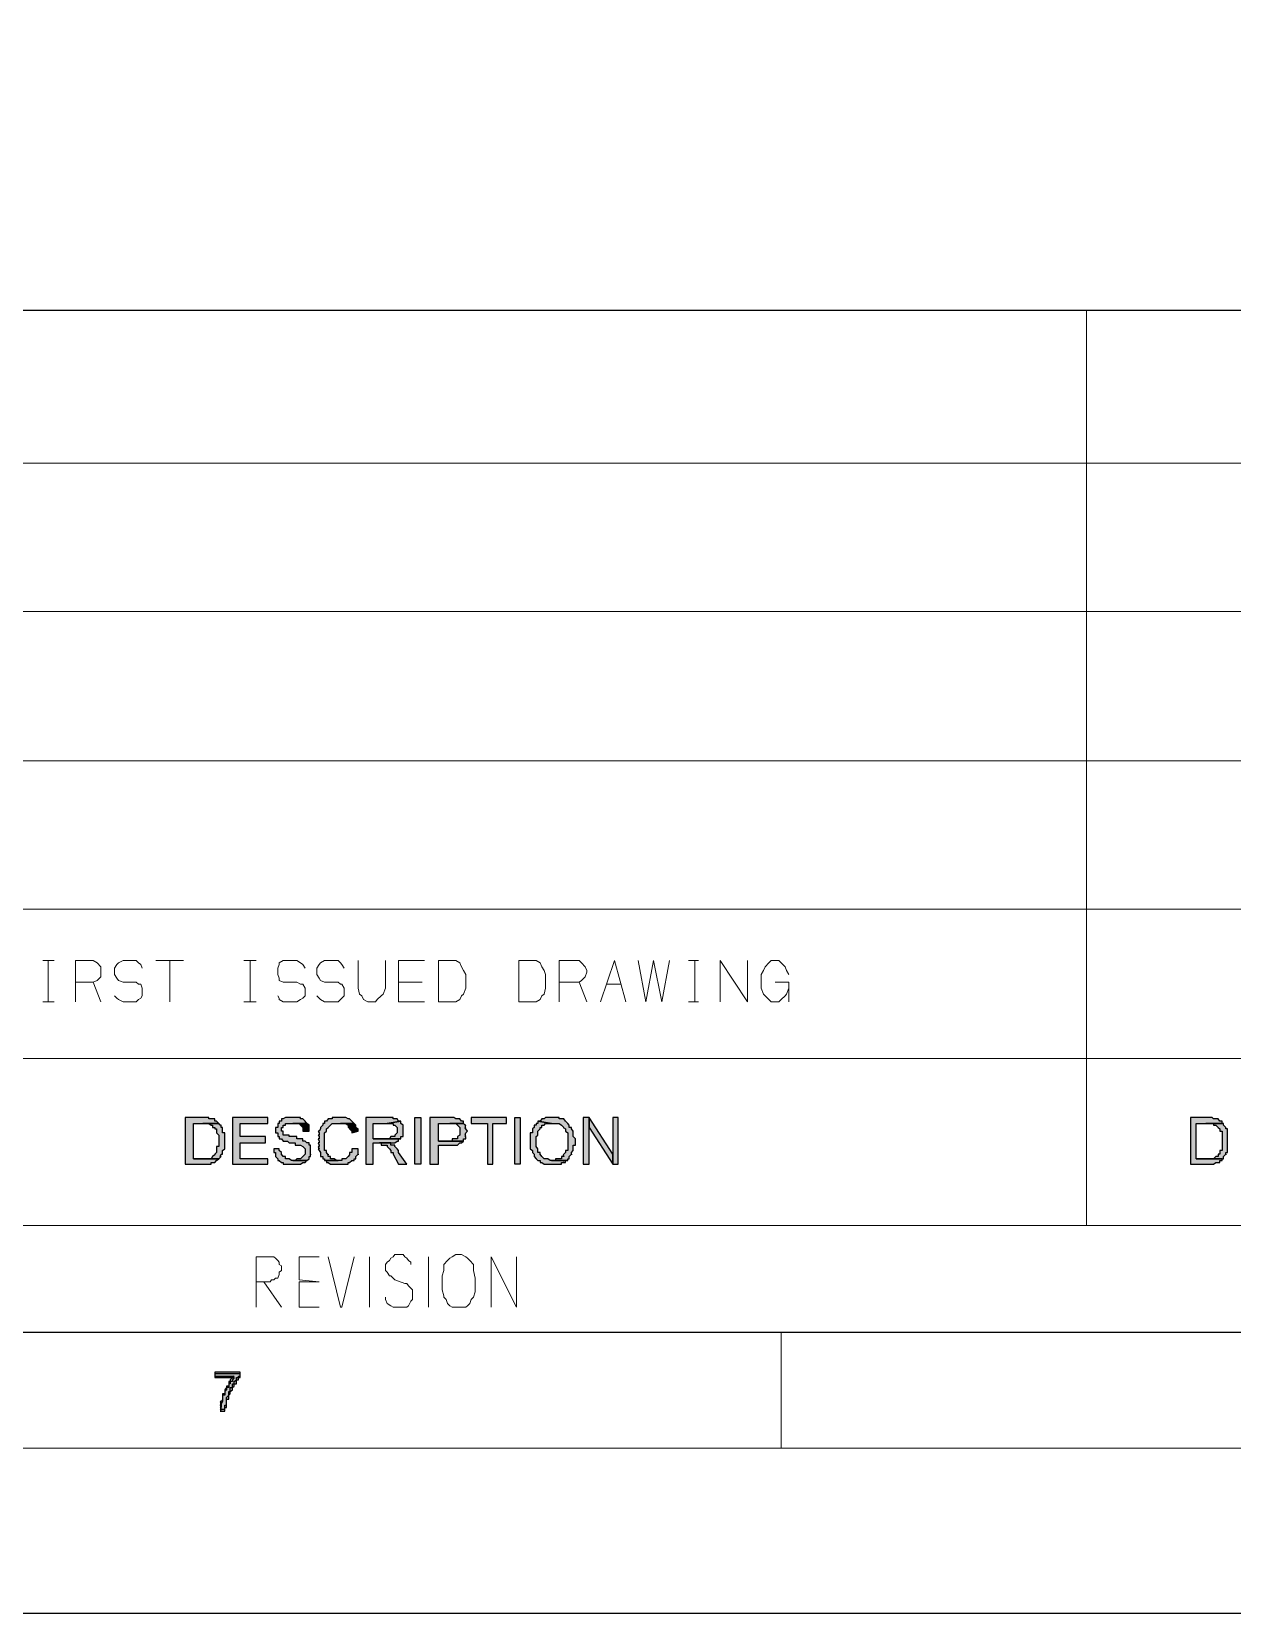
# Model space of a CAD drawing. Header units: millimetres. Extents: x 3 to 291, y 6 to 496.
# Drawn here: x 154.52 to 180.48, y 292.69 to 326.89 of the extents above; entities that cross this region are included whole.
import ezdxf

# ---------------------------------------------------------------- set-up
doc = ezdxf.new("R2010")
doc.units = ezdxf.units.MM
doc.layers.get('0').update_dxf_attribs({"linetype": 'CONTINUOUS'})

msp = doc.modelspace()

# ---------------------------------------------------------------- hatches: boundary and pattern name
for points in [[(158.217, 303.413), (157.836, 303.413), (157.836, 302.404), (158.217, 302.404), (158.266, 302.404), (158.316, 302.404), (158.349, 302.404), (158.399, 302.404), (158.399, 302.437), (158.432, 302.437), (158.481, 302.437), (158.515, 302.486), (158.564, 302.519), (158.018, 302.519), (158.018, 303.28), (158.217, 303.28), (158.564, 303.28), (158.515, 303.33), (158.481, 303.33), (158.481, 303.38), (158.432, 303.38), (158.399, 303.38), (158.349, 303.38), (158.349, 303.413), (158.316, 303.413), (158.266, 303.413)], [(159.623, 303.413), (158.862, 303.413), (158.862, 302.404), (159.623, 302.404), (159.623, 302.519), (159.027, 302.519), (159.027, 302.867), (159.573, 302.867), (159.573, 302.999), (159.027, 302.999), (159.027, 303.28), (159.623, 303.28)], [(160.169, 303.413), (160.136, 303.413), (160.086, 303.413), (160.053, 303.413), (160.004, 303.413), (159.954, 303.38), (159.921, 303.38), (159.921, 303.33), (159.871, 303.33), (159.871, 303.28), (159.838, 303.28), (159.838, 303.247), (159.838, 303.198), (159.788, 303.198), (159.788, 303.165), (159.788, 303.115), (159.788, 303.082), (159.838, 303.082), (159.838, 303.032), (159.838, 302.999), (159.871, 302.999), (159.871, 302.95), (159.921, 302.95), (159.954, 302.9), (160.004, 302.9), (160.053, 302.9), (160.086, 302.867), (160.136, 302.867), (160.169, 302.867), (160.219, 302.867), (160.219, 302.817), (160.252, 302.817), (160.301, 302.817), (160.334, 302.817), (160.384, 302.784), (160.434, 302.734), (160.434, 302.701), (160.434, 302.652), (160.434, 302.619), (160.384, 302.569), (160.334, 302.519), (160.301, 302.519), (160.252, 302.519), (160.219, 302.486), (160.169, 302.486), (160.467, 302.486), (160.516, 302.519), (160.516, 302.569), (160.55, 302.569), (160.55, 302.619), (160.55, 302.602), (160.55, 302.652), (160.55, 302.701), (160.55, 302.734), (160.55, 302.784), (160.55, 302.817), (160.516, 302.817), (160.516, 302.867), (160.467, 302.867), (160.434, 302.9), (160.384, 302.9), (160.384, 302.95), (160.334, 302.95), (160.301, 302.95), (160.252, 302.95), (160.252, 302.999), (160.219, 302.999), (160.169, 302.999), (160.136, 302.999), (160.086, 302.999), (160.086, 303.032), (160.053, 303.032), (160.004, 303.032), (159.954, 303.032), (159.954, 303.082), (159.954, 303.115), (159.921, 303.115), (159.921, 303.165), (159.921, 303.198), (159.954, 303.198), (159.954, 303.247), (160.004, 303.247), (160.004, 303.28), (160.053, 303.28), (160.086, 303.28), (160.136, 303.28), (160.169, 303.28), (160.467, 303.28), (160.434, 303.33), (160.384, 303.38), (160.334, 303.38), (160.334, 303.413), (160.301, 303.413), (160.252, 303.413), (160.219, 303.413)], [(161.195, 303.413), (161.145, 303.413), (161.112, 303.413), (161.062, 303.413), (161.013, 303.413), (161.013, 303.38), (160.98, 303.38), (160.93, 303.38), (160.897, 303.33), (160.847, 303.33), (160.847, 303.28), (160.814, 303.28), (160.814, 303.247), (160.765, 303.198), (160.765, 303.165), (160.732, 303.115), (160.715, 303.115), (160.732, 303.082), (160.732, 303.032), (160.715, 303.032), (160.732, 302.999), (160.732, 302.95), (160.715, 302.95), (160.732, 302.9), (160.732, 302.867), (160.715, 302.867), (160.732, 302.817), (160.732, 302.784), (160.715, 302.784), (160.732, 302.734), (160.715, 302.734), (160.732, 302.701), (160.765, 302.652), (160.765, 302.619), (160.765, 302.569), (160.814, 302.569), (160.814, 302.519), (160.847, 302.519), (160.847, 302.486), (161.145, 302.486), (161.112, 302.486), (161.062, 302.519), (161.013, 302.519), (160.98, 302.519), (160.98, 302.569), (160.93, 302.569), (160.93, 302.619), (160.93, 302.602), (160.897, 302.652), (160.897, 302.701), (160.847, 302.701), (160.847, 302.734), (160.847, 302.784), (160.847, 302.817), (160.847, 302.867), (160.847, 302.9), (160.847, 302.95), (160.847, 302.999), (160.847, 303.032), (160.847, 303.082), (160.897, 303.115), (160.897, 303.165), (160.93, 303.198), (160.98, 303.247), (161.013, 303.28), (161.062, 303.28), (161.112, 303.28), (161.145, 303.28), (161.195, 303.28), (161.493, 303.28), (161.443, 303.33), (161.393, 303.38), (161.36, 303.38), (161.311, 303.413), (161.277, 303.413), (161.228, 303.413)], [(162.204, 303.413), (161.741, 303.413), (161.741, 302.404), (161.906, 302.404), (161.906, 302.867), (162.039, 302.867), (162.287, 302.867), (162.336, 302.867), (162.369, 302.867), (162.419, 302.9), (162.452, 302.9), (162.452, 302.95), (162.502, 302.95), (161.906, 302.95), (161.906, 303.28), (162.204, 303.28), (162.502, 303.33), (162.452, 303.33), (162.419, 303.38), (162.369, 303.38), (162.336, 303.38), (162.336, 303.413), (162.287, 303.413), (162.254, 303.413)], [(162.502, 303.33), (162.204, 303.28), (162.254, 303.28), (162.287, 303.28), (162.336, 303.28), (162.336, 303.247), (162.369, 303.247), (162.419, 303.198), (162.419, 303.165), (162.419, 303.115), (162.419, 303.082), (162.369, 303.032), (162.369, 302.999), (162.336, 302.999), (162.287, 302.999), (162.254, 302.95), (162.204, 302.95), (162.171, 302.95), (161.906, 302.95), (162.502, 302.95), (162.502, 302.999), (162.551, 302.999), (162.551, 303.032), (162.551, 303.082), (162.551, 303.115), (162.551, 303.165), (162.551, 303.198), (162.551, 303.247), (162.502, 303.28)], [(162.8, 302.404), (162.932, 302.404), (162.932, 303.413), (162.8, 303.413)], [(163.511, 303.413), (163.13, 303.413), (163.13, 302.404), (163.312, 302.404), (163.312, 302.817), (163.561, 302.817), (163.61, 302.817), (163.643, 302.817), (163.693, 302.817), (163.726, 302.817), (163.776, 302.867), (163.809, 302.867), (163.858, 302.9), (163.312, 302.9), (163.312, 303.28), (163.561, 303.28), (163.858, 303.28), (163.858, 303.33), (163.809, 303.33), (163.776, 303.38), (163.726, 303.38), (163.693, 303.38), (163.643, 303.413), (163.61, 303.413), (163.561, 303.413)], [(164.785, 303.413), (164.024, 303.413), (164.024, 303.28), (164.371, 303.28), (164.371, 302.404), (164.487, 302.404), (164.487, 303.28), (164.785, 303.28)], [(164.967, 302.404), (165.083, 302.404), (165.083, 303.413), (164.967, 303.413)], [(165.463, 303.33), (165.463, 303.28), (165.43, 303.28), (165.43, 303.247), (165.381, 303.247), (165.381, 303.198), (165.347, 303.165), (165.347, 303.115), (165.347, 303.082), (165.298, 303.082), (165.298, 303.032), (165.298, 302.999), (165.298, 302.95), (165.298, 302.9), (165.298, 302.867), (165.298, 302.817), (165.298, 302.784), (165.298, 302.734), (165.347, 302.701), (165.347, 302.652), (165.381, 302.619), (165.381, 302.569), (165.43, 302.519), (165.463, 302.486), (165.513, 302.486), (165.513, 302.437), (165.546, 302.437), (165.596, 302.404), (165.629, 302.404), (165.678, 302.404), (165.728, 302.404), (165.761, 302.404), (165.811, 302.404), (165.844, 302.404), (165.893, 302.404), (165.927, 302.404), (165.976, 302.404), (165.976, 302.437), (166.026, 302.437), (166.009, 302.437), (166.059, 302.437), (166.059, 302.486), (166.109, 302.486), (165.761, 302.486), (165.728, 302.486), (165.678, 302.519), (165.629, 302.519), (165.596, 302.519), (165.546, 302.569), (165.513, 302.619), (165.513, 302.602), (165.513, 302.652), (165.463, 302.652), (165.463, 302.701), (165.463, 302.734), (165.43, 302.784), (165.43, 302.817), (165.43, 302.867), (165.43, 302.9), (165.43, 302.95), (165.43, 302.999), (165.463, 303.032), (165.463, 303.082), (165.463, 303.115), (165.513, 303.165), (165.513, 303.198), (165.546, 303.198), (165.546, 303.247), (165.596, 303.247), (165.629, 303.28), (165.678, 303.28), (165.728, 303.28), (165.761, 303.28)], [(165.761, 303.413), (165.728, 303.413), (165.678, 303.413), (165.629, 303.413), (165.596, 303.38), (165.546, 303.38), (165.513, 303.33), (165.463, 303.33), (165.761, 303.28), (165.811, 303.28), (165.844, 303.28), (165.893, 303.28), (165.927, 303.28), (165.976, 303.247), (166.026, 303.198), (166.009, 303.198), (166.059, 303.165), (166.059, 303.115), (166.109, 303.082), (166.109, 303.032), (166.109, 302.999), (166.109, 302.95), (166.109, 302.9), (166.109, 302.867), (166.109, 302.817), (166.109, 302.784), (166.109, 302.734), (166.109, 302.701), (166.059, 302.701), (166.059, 302.652), (166.026, 302.619), (166.009, 302.602), (166.026, 302.569), (165.976, 302.569), (165.976, 302.519), (165.927, 302.519), (165.893, 302.519), (165.844, 302.519), (165.844, 302.486), (165.811, 302.486), (165.761, 302.486), (166.109, 302.486), (166.109, 302.519), (166.142, 302.519), (166.142, 302.569), (166.191, 302.619), (166.191, 302.602), (166.191, 302.652), (166.224, 302.701), (166.224, 302.734), (166.224, 302.784), (166.224, 302.817), (166.274, 302.817), (166.274, 302.867), (166.274, 302.9), (166.274, 302.95), (166.224, 302.999), (166.224, 303.032), (166.224, 303.082), (166.224, 303.115), (166.191, 303.165), (166.191, 303.198), (166.142, 303.198), (166.142, 303.247), (166.109, 303.28), (166.059, 303.33), (166.026, 303.38), (166.009, 303.38), (165.976, 303.38), (165.927, 303.38), (165.927, 303.413), (165.893, 303.413), (165.844, 303.413), (165.811, 303.413)], [(166.572, 303.413), (166.439, 303.413), (166.439, 302.404), (166.572, 302.404), (166.572, 303.198)], [(166.572, 303.413), (166.572, 303.198), (167.085, 302.404), (167.085, 302.619)], [(167.2, 303.413), (167.085, 303.413), (167.085, 302.619), (167.085, 302.404), (167.2, 302.404)], [(179.907, 303.413), (179.576, 303.413), (179.576, 302.404), (179.907, 302.404), (179.956, 302.404), (179.99, 302.404), (180.039, 302.404), (180.072, 302.404), (180.122, 302.437), (180.172, 302.437), (180.205, 302.437), (180.205, 302.486), (180.254, 302.486), (180.254, 302.519), (179.692, 302.519), (179.692, 303.28), (179.907, 303.28), (180.254, 303.28), (180.254, 303.33), (180.205, 303.33), (180.172, 303.38), (180.122, 303.38), (180.072, 303.38), (180.039, 303.413), (179.99, 303.413), (179.956, 303.413)], [(158.564, 303.28), (158.217, 303.28), (158.266, 303.28), (158.316, 303.28), (158.349, 303.28), (158.399, 303.247), (158.432, 303.247), (158.432, 303.198), (158.481, 303.198), (158.481, 303.165), (158.515, 303.165), (158.515, 303.115), (158.515, 303.082), (158.564, 303.032), (158.564, 302.999), (158.564, 302.95), (158.564, 302.9), (158.564, 302.867), (158.564, 302.817), (158.564, 302.784), (158.515, 302.784), (158.515, 302.734), (158.515, 302.701), (158.515, 302.652), (158.481, 302.619), (158.481, 302.602), (158.432, 302.569), (158.399, 302.519), (158.349, 302.519), (158.316, 302.519), (158.266, 302.519), (158.217, 302.519), (158.018, 302.519), (158.564, 302.519), (158.614, 302.569), (158.597, 302.569), (158.614, 302.619), (158.647, 302.619), (158.647, 302.652), (158.647, 302.701), (158.697, 302.734), (158.697, 302.784), (158.697, 302.817), (158.697, 302.867), (158.697, 302.9), (158.697, 302.95), (158.697, 302.999), (158.697, 303.032), (158.697, 303.082), (158.647, 303.082), (158.647, 303.115), (158.647, 303.165), (158.647, 303.198), (158.614, 303.198), (158.614, 303.247), (158.597, 303.247)], [(160.467, 303.28), (160.169, 303.28), (160.219, 303.28), (160.252, 303.28), (160.301, 303.28), (160.334, 303.247), (160.384, 303.198), (160.384, 303.165), (160.384, 303.115), (160.516, 303.115), (160.516, 303.165), (160.516, 303.198), (160.516, 303.247)], [(161.493, 303.28), (161.195, 303.28), (161.228, 303.28), (161.277, 303.28), (161.311, 303.28), (161.36, 303.247), (161.36, 303.198), (161.393, 303.198), (161.393, 303.165), (161.443, 303.115), (161.443, 303.082), (161.575, 303.115), (161.575, 303.165), (161.526, 303.198), (161.526, 303.247)], [(163.858, 303.28), (163.561, 303.28), (163.61, 303.28), (163.643, 303.28), (163.693, 303.28), (163.726, 303.247), (163.776, 303.198), (163.776, 303.165), (163.776, 303.115), (163.776, 303.082), (163.776, 303.032), (163.726, 302.999), (163.726, 302.95), (163.693, 302.95), (163.643, 302.95), (163.61, 302.95), (163.61, 302.9), (163.561, 302.9), (163.312, 302.9), (163.858, 302.9), (163.858, 302.95), (163.908, 302.95), (163.908, 302.999), (163.892, 302.999), (163.908, 303.032), (163.892, 303.032), (163.908, 303.082), (163.941, 303.115), (163.908, 303.165), (163.892, 303.165), (163.908, 303.198), (163.892, 303.198), (163.908, 303.247), (163.892, 303.247)], [(180.254, 303.28), (179.907, 303.28), (179.956, 303.28), (179.99, 303.28), (180.039, 303.28), (180.072, 303.28), (180.072, 303.247), (180.122, 303.247), (180.172, 303.198), (180.205, 303.165), (180.205, 303.115), (180.254, 303.115), (180.254, 303.082), (180.254, 303.032), (180.254, 302.999), (180.254, 302.95), (180.254, 302.9), (180.254, 302.867), (180.254, 302.817), (180.254, 302.784), (180.254, 302.734), (180.254, 302.701), (180.205, 302.701), (180.205, 302.652), (180.205, 302.619), (180.172, 302.619), (180.172, 302.569), (180.122, 302.569), (180.072, 302.519), (180.039, 302.519), (179.99, 302.519), (179.956, 302.519), (179.907, 302.519), (179.692, 302.519), (180.254, 302.519), (180.287, 302.519), (180.287, 302.569), (180.337, 302.619), (180.337, 302.602), (180.337, 302.652), (180.37, 302.652), (180.37, 302.701), (180.37, 302.734), (180.37, 302.784), (180.37, 302.817), (180.37, 302.867), (180.37, 302.9), (180.37, 302.95), (180.37, 302.999), (180.37, 303.032), (180.37, 303.082), (180.37, 303.115), (180.37, 303.165), (180.337, 303.165), (180.337, 303.198), (180.287, 303.247), (180.287, 303.28)], [(159.871, 302.734), (159.755, 302.734), (159.755, 302.701), (159.755, 302.652), (159.788, 302.652), (159.788, 302.619), (159.788, 302.602), (159.788, 302.569), (159.838, 302.519), (159.838, 302.486), (159.871, 302.486), (159.921, 302.437), (159.954, 302.437), (159.954, 302.404), (160.004, 302.404), (160.053, 302.404), (160.086, 302.404), (160.136, 302.404), (160.169, 302.404), (160.219, 302.404), (160.252, 302.404), (160.301, 302.404), (160.334, 302.404), (160.384, 302.437), (160.434, 302.437), (160.467, 302.486), (160.169, 302.486), (160.136, 302.486), (160.086, 302.519), (160.053, 302.519), (160.004, 302.519), (160.004, 302.569), (159.954, 302.569), (159.921, 302.619), (159.921, 302.602), (159.921, 302.652), (159.871, 302.701)], [(161.443, 302.734), (161.443, 302.701), (161.443, 302.652), (161.393, 302.652), (161.393, 302.619), (161.393, 302.602), (161.36, 302.569), (161.311, 302.519), (161.277, 302.519), (161.228, 302.519), (161.228, 302.486), (161.195, 302.486), (161.145, 302.486), (160.847, 302.486), (160.897, 302.486), (160.897, 302.437), (160.93, 302.437), (160.98, 302.404), (161.013, 302.404), (161.062, 302.404), (161.112, 302.404), (161.145, 302.404), (161.195, 302.404), (161.228, 302.404), (161.277, 302.404), (161.311, 302.404), (161.36, 302.404), (161.36, 302.437), (161.393, 302.437), (161.443, 302.486), (161.493, 302.486), (161.493, 302.519), (161.526, 302.519), (161.526, 302.569), (161.575, 302.619), (161.575, 302.602), (161.575, 302.652), (161.575, 302.701), (161.575, 302.734)], [(162.287, 302.867), (162.039, 302.867), (162.072, 302.867), (162.072, 302.817), (162.121, 302.817), (162.171, 302.817), (162.204, 302.817), (162.204, 302.784), (162.254, 302.734), (162.287, 302.701), (162.287, 302.652), (162.336, 302.652), (162.336, 302.619), (162.452, 302.404), (162.634, 302.404), (162.452, 302.652), (162.452, 302.701), (162.419, 302.734), (162.369, 302.784), (162.369, 302.817), (162.336, 302.817), (162.287, 302.817)], [(159.027, 297.903), (158.481, 297.903), (158.481, 297.821), (158.895, 297.821), (158.862, 297.788), (158.812, 297.738), (158.812, 297.705), (158.779, 297.705), (158.779, 297.655), (158.779, 297.606), (158.73, 297.606), (158.73, 297.573), (158.697, 297.523), (158.697, 297.49), (158.697, 297.44), (158.647, 297.44), (158.647, 297.407), (158.647, 297.357), (158.647, 297.324), (158.647, 297.308), (158.614, 297.275), (158.597, 297.275), (158.614, 297.225), (158.597, 297.225), (158.614, 297.192), (158.614, 297.142), (158.597, 297.142), (158.614, 297.109), (158.697, 297.109), (158.697, 297.142), (158.697, 297.192), (158.73, 297.192), (158.73, 297.225), (158.73, 297.275), (158.73, 297.324), (158.73, 297.308), (158.73, 297.357), (158.779, 297.407), (158.779, 297.44), (158.779, 297.49), (158.812, 297.49), (158.812, 297.523), (158.812, 297.573), (158.862, 297.573), (158.862, 297.606), (158.862, 297.655), (158.895, 297.655), (158.895, 297.705), (158.945, 297.738), (158.945, 297.788), (158.994, 297.788), (158.994, 297.821), (159.027, 297.821)], [(159.027, 297.87), (158.481, 297.87), (158.481, 297.788), (158.895, 297.788), (158.862, 297.738), (158.862, 297.705), (158.812, 297.705), (158.812, 297.655), (158.779, 297.655), (158.779, 297.606), (158.779, 297.573), (158.73, 297.573), (158.73, 297.523), (158.697, 297.49), (158.697, 297.44), (158.697, 297.407), (158.647, 297.407), (158.647, 297.357), (158.647, 297.324), (158.647, 297.308), (158.647, 297.275), (158.614, 297.225), (158.614, 297.192), (158.597, 297.192), (158.614, 297.142), (158.597, 297.142), (158.614, 297.109), (158.597, 297.109), (158.614, 297.06), (158.597, 297.06), (158.697, 297.06), (158.697, 297.109), (158.697, 297.142), (158.73, 297.142), (158.73, 297.192), (158.73, 297.225), (158.73, 297.275), (158.73, 297.324), (158.779, 297.324), (158.779, 297.357), (158.779, 297.407), (158.812, 297.44), (158.812, 297.49), (158.862, 297.523), (158.862, 297.573), (158.895, 297.606), (158.895, 297.655), (158.945, 297.655), (158.945, 297.705), (158.945, 297.738), (158.994, 297.738), (158.994, 297.788), (159.027, 297.788)]]:
    msp.add_hatch(color=7).paths.add_polyline_path(points)

# ---------------------------------------------------------------- linework, layer by layer
at = {"color": 7, "linetype": 'Continuous', "lineweight": 25}
for points in [[(3.044, 496.423), (291.468, 496.423), (291.468, 292.692), (3.044, 292.692)], [(9.017, 490.616), (285.495, 490.616), (285.495, 298.764), (9.017, 298.764)]]:
    msp.add_lwpolyline(points, close=True, dxfattribs=at)
at = {"color": 7, "linetype": 'Continuous', "lineweight": 5}
for points in [[(6.552, 493.031), (287.96, 493.031), (287.96, 296.265), (6.552, 296.265)], [(163.776, 300.451), (163.693, 300.451), (163.61, 300.402), (163.561, 300.369), (163.511, 300.319), (163.428, 300.236), (163.428, 300.104), (163.395, 299.988), (163.395, 299.856), (163.395, 299.823), (163.395, 299.723), (163.395, 299.69), (163.428, 299.558), (163.428, 299.525), (163.478, 299.475), (163.511, 299.392), (163.561, 299.343), (163.61, 299.31), (163.693, 299.31), (163.776, 299.31), (163.809, 299.31), (163.908, 299.31), (163.941, 299.343), (163.991, 299.392), (164.024, 299.475), (164.074, 299.525), (164.107, 299.641), (164.107, 299.69), (164.107, 299.773), (164.107, 299.823), (164.107, 299.938), (164.074, 300.104), (164.074, 300.236), (163.991, 300.319), (163.941, 300.369), (163.908, 300.402), (163.809, 300.451)]]:
    msp.add_lwpolyline(points, close=True, dxfattribs=at)
at = {"color": 7, "linetype": 'Continuous', "lineweight": 25}
msp.add_lwpolyline([(9.017, 320.867), (285.495, 320.867), (285.495, 320.867)], dxfattribs=at)
at = {"color": 7, "linetype": 'Continuous', "lineweight": 5}
for points in [[(128.618, 320.867), (199.909, 320.867), (199.909, 320.867)], [(177.326, 320.867), (177.326, 301.08), (177.326, 301.08)], [(128.618, 317.558), (205.617, 317.558), (205.617, 317.558)], [(128.618, 314.349), (205.617, 314.349), (205.617, 314.349)], [(128.618, 311.123), (205.617, 311.123), (205.617, 311.123)], [(128.618, 307.913), (205.617, 307.913), (205.617, 307.913)], [(128.618, 304.687), (205.617, 304.687), (205.617, 304.687)], [(128.618, 301.08), (205.617, 301.08), (205.617, 301.08)], [(159.375, 299.31), (159.375, 300.402), (159.673, 300.402), (159.706, 300.402), (159.755, 300.402), (159.788, 300.369), (159.838, 300.319), (159.871, 300.286), (159.871, 300.236), (159.921, 300.203), (159.921, 300.104), (159.871, 300.071), (159.871, 300.021), (159.838, 299.938), (159.788, 299.938), (159.755, 299.905), (159.706, 299.905), (159.673, 299.856), (159.375, 299.856), (159.54, 299.856), (159.921, 299.31)], [(160.732, 299.31), (160.301, 299.31), (160.301, 299.856), (160.732, 299.856), (160.301, 299.905), (160.301, 300.402), (160.732, 300.402)], [(160.93, 300.402), (161.195, 299.31), (161.228, 299.31), (161.493, 300.402)], [(161.823, 299.31), (161.823, 300.402), (161.823, 300.402)], [(162.171, 299.525), (162.171, 299.475), (162.204, 299.392), (162.287, 299.343), (162.336, 299.31), (162.419, 299.31), (162.452, 299.31), (162.551, 299.31), (162.634, 299.31), (162.667, 299.343), (162.717, 299.442), (162.75, 299.475), (162.75, 299.525), (162.75, 299.608), (162.75, 299.641), (162.75, 299.69), (162.717, 299.723), (162.667, 299.773), (162.634, 299.823), (162.585, 299.823), (162.369, 299.905), (162.336, 299.938), (162.287, 299.988), (162.254, 299.988), (162.204, 300.071), (162.171, 300.104), (162.171, 300.203), (162.171, 300.236), (162.204, 300.286), (162.254, 300.319), (162.287, 300.369), (162.336, 300.402), (162.369, 300.451), (162.452, 300.451), (162.551, 300.451), (162.585, 300.402), (162.634, 300.369), (162.667, 300.319), (162.717, 300.286), (162.717, 300.236)], [(163.097, 299.31), (163.097, 300.402), (163.097, 300.402)], [(164.454, 299.31), (164.454, 300.402), (165, 299.31), (165, 300.402)], [(170.724, 296.299), (170.724, 298.764), (170.724, 298.764)], [(170.724, 296.265), (170.724, 298.714), (170.724, 298.714)]]:
    msp.add_lwpolyline(points, dxfattribs=at)
at = {"color": 7, "linetype": 'Continuous', "lineweight": 20}
for points in [[(154.759, 306.804), (155.007, 306.804), (155.007, 306.804)], [(154.759, 306.804), (155.007, 306.804), (155.007, 306.804)], [(154.875, 305.911), (154.875, 306.804), (154.875, 306.804)], [(154.875, 305.911), (154.875, 306.804), (154.875, 306.804)], [(155.47, 305.911), (155.47, 306.804), (155.851, 306.804), (155.934, 306.755), (156.016, 306.672), (156.016, 306.589), (156.016, 306.556), (156.016, 306.457), (155.934, 306.374), (155.851, 306.341), (155.47, 306.341)], [(155.47, 305.911), (155.47, 306.804), (155.851, 306.804), (155.934, 306.755), (156.016, 306.672), (156.016, 306.589), (156.016, 306.556), (156.016, 306.457), (155.934, 306.374), (155.851, 306.341), (155.47, 306.341)], [(156.314, 306.043), (156.364, 305.994), (156.397, 305.961), (156.496, 305.911), (156.777, 305.911), (156.827, 305.961), (156.877, 305.994), (156.91, 306.043), (156.91, 306.209), (156.877, 306.292), (156.827, 306.292), (156.777, 306.341), (156.496, 306.341), (156.397, 306.374), (156.364, 306.424), (156.314, 306.507), (156.314, 306.639), (156.364, 306.722), (156.397, 306.755), (156.496, 306.804), (156.777, 306.804), (156.827, 306.755), (156.877, 306.722), (156.91, 306.639)], [(156.314, 306.043), (156.364, 305.994), (156.397, 305.961), (156.496, 305.911), (156.777, 305.911), (156.827, 305.961), (156.877, 305.994), (156.91, 306.043), (156.91, 306.209), (156.877, 306.292), (156.827, 306.292), (156.777, 306.341), (156.496, 306.341), (156.397, 306.374), (156.364, 306.424), (156.314, 306.507), (156.314, 306.639), (156.364, 306.722), (156.397, 306.755), (156.496, 306.804), (156.777, 306.804), (156.827, 306.755), (156.877, 306.722), (156.91, 306.639)], [(157.207, 306.804), (157.803, 306.804), (157.803, 306.804)], [(157.207, 306.804), (157.803, 306.804), (157.803, 306.804)], [(157.505, 305.911), (157.505, 306.804), (157.505, 306.804)], [(157.505, 305.911), (157.505, 306.804), (157.505, 306.804)], [(159.11, 306.804), (159.375, 306.804), (159.375, 306.804)], [(159.11, 306.804), (159.375, 306.804), (159.375, 306.804)], [(159.242, 305.911), (159.242, 306.804), (159.242, 306.804)], [(159.242, 305.911), (159.242, 306.804), (159.242, 306.804)], [(159.838, 306.043), (159.871, 305.994), (159.871, 305.961), (159.954, 305.911), (160.252, 305.911), (160.334, 305.961), (160.384, 305.994), (160.434, 306.043), (160.434, 306.209), (160.384, 306.292), (160.334, 306.292), (160.252, 306.341), (159.954, 306.341), (159.871, 306.374), (159.871, 306.424), (159.838, 306.507), (159.838, 306.639), (159.871, 306.722), (159.871, 306.755), (159.954, 306.804), (160.252, 306.804), (160.334, 306.755), (160.384, 306.722), (160.434, 306.639)], [(159.838, 306.043), (159.871, 305.994), (159.871, 305.961), (159.954, 305.911), (160.252, 305.911), (160.334, 305.961), (160.384, 305.994), (160.434, 306.043), (160.434, 306.209), (160.384, 306.292), (160.334, 306.292), (160.252, 306.341), (159.954, 306.341), (159.871, 306.374), (159.871, 306.424), (159.838, 306.507), (159.838, 306.639), (159.871, 306.722), (159.871, 306.755), (159.954, 306.804), (160.252, 306.804), (160.334, 306.755), (160.384, 306.722), (160.434, 306.639)], [(160.682, 306.043), (160.732, 305.994), (160.765, 305.961), (160.847, 305.911), (161.145, 305.911), (161.195, 305.961), (161.228, 305.994), (161.277, 306.043), (161.277, 306.209), (161.228, 306.292), (161.195, 306.292), (161.145, 306.341), (160.847, 306.341), (160.765, 306.374), (160.732, 306.424), (160.682, 306.507), (160.682, 306.639), (160.732, 306.722), (160.765, 306.755), (160.847, 306.804), (161.145, 306.804), (161.195, 306.755), (161.228, 306.722), (161.277, 306.639)], [(160.682, 306.043), (160.732, 305.994), (160.765, 305.961), (160.847, 305.911), (161.145, 305.911), (161.195, 305.961), (161.228, 305.994), (161.277, 306.043), (161.277, 306.209), (161.228, 306.292), (161.195, 306.292), (161.145, 306.341), (160.847, 306.341), (160.765, 306.374), (160.732, 306.424), (160.682, 306.507), (160.682, 306.639), (160.732, 306.722), (160.765, 306.755), (160.847, 306.804), (161.145, 306.804), (161.195, 306.755), (161.228, 306.722), (161.277, 306.639)], [(161.575, 306.804), (161.575, 306.209), (161.608, 306.076), (161.658, 306.043), (161.691, 305.961), (161.79, 305.911), (161.956, 305.911), (161.989, 305.961), (162.072, 306.043), (162.121, 306.076), (162.171, 306.209), (162.171, 306.804)], [(161.575, 306.804), (161.575, 306.209), (161.608, 306.076), (161.658, 306.043), (161.691, 305.961), (161.79, 305.911), (161.956, 305.911), (161.989, 305.961), (162.072, 306.043), (162.121, 306.076), (162.171, 306.209), (162.171, 306.804)], [(163.015, 306.804), (162.452, 306.804), (162.452, 305.911), (163.015, 305.911)], [(163.015, 306.804), (162.452, 306.804), (162.452, 305.911), (163.015, 305.911)], [(165.927, 305.911), (165.927, 306.804), (166.357, 306.804), (166.406, 306.755), (166.489, 306.672), (166.522, 306.589), (166.522, 306.556), (166.489, 306.457), (166.406, 306.374), (166.357, 306.341), (165.927, 306.341)], [(165.927, 305.911), (165.927, 306.804), (166.357, 306.804), (166.406, 306.755), (166.489, 306.672), (166.522, 306.589), (166.522, 306.556), (166.489, 306.457), (166.406, 306.374), (166.357, 306.341), (165.927, 306.341)], [(166.82, 305.911), (167.118, 306.804), (167.366, 305.911)], [(166.82, 305.911), (167.118, 306.804), (167.366, 305.911)], [(167.631, 306.804), (167.796, 305.911), (167.962, 306.804), (168.144, 305.911), (168.309, 306.804)], [(167.631, 306.804), (167.796, 305.911), (167.962, 306.804), (168.144, 305.911), (168.309, 306.804)], [(168.723, 306.804), (168.938, 306.804), (168.938, 306.804)], [(168.723, 306.804), (168.938, 306.804), (168.938, 306.804)], [(168.855, 305.911), (168.855, 306.804), (168.855, 306.804)], [(168.855, 305.911), (168.855, 306.804), (168.855, 306.804)], [(169.401, 305.911), (169.401, 306.804), (169.997, 305.911), (169.997, 306.804)], [(169.401, 305.911), (169.401, 306.804), (169.997, 305.911), (169.997, 306.804)], [(170.89, 306.507), (170.84, 306.589), (170.807, 306.672), (170.724, 306.755), (170.675, 306.804), (170.509, 306.804), (170.46, 306.755), (170.377, 306.672), (170.344, 306.589), (170.294, 306.507), (170.294, 306.209), (170.344, 306.076), (170.377, 306.043), (170.46, 305.961), (170.509, 305.911), (170.675, 305.911), (170.724, 305.961), (170.807, 306.043), (170.84, 306.076), (170.89, 306.209)], [(170.89, 306.507), (170.84, 306.589), (170.807, 306.672), (170.724, 306.755), (170.675, 306.804), (170.509, 306.804), (170.46, 306.755), (170.377, 306.672), (170.344, 306.589), (170.294, 306.507), (170.294, 306.209), (170.344, 306.076), (170.377, 306.043), (170.46, 305.961), (170.509, 305.911), (170.675, 305.911), (170.724, 305.961), (170.807, 306.043), (170.84, 306.076), (170.89, 306.209)], [(155.851, 306.341), (156.016, 305.911), (156.016, 305.911)], [(155.851, 306.341), (156.016, 305.911), (156.016, 305.911)], [(162.965, 306.341), (162.452, 306.341), (162.452, 306.341)], [(162.965, 306.341), (162.452, 306.341), (162.452, 306.341)], [(166.357, 306.341), (166.522, 305.911), (166.522, 305.911)], [(166.357, 306.341), (166.522, 305.911), (166.522, 305.911)], [(166.952, 306.292), (167.25, 306.292), (167.25, 306.292)], [(166.952, 306.292), (167.25, 306.292), (167.25, 306.292)], [(170.592, 306.341), (170.89, 306.341), (170.89, 305.911)], [(170.592, 306.341), (170.89, 306.341), (170.89, 305.911)], [(154.759, 305.911), (155.007, 305.911), (155.007, 305.911)], [(154.759, 305.911), (155.007, 305.911), (155.007, 305.911)], [(159.11, 305.911), (159.375, 305.911), (159.375, 305.911)], [(159.11, 305.911), (159.375, 305.911), (159.375, 305.911)], [(168.723, 305.911), (168.938, 305.911), (168.938, 305.911)], [(168.723, 305.911), (168.938, 305.911), (168.938, 305.911)]]:
    msp.add_lwpolyline(points, dxfattribs=at)
for points in [[(163.312, 305.911), (163.312, 306.341), (163.312, 306.804), (163.693, 306.804), (163.776, 306.755), (163.809, 306.672), (163.858, 306.589), (163.908, 306.507), (163.908, 306.209), (163.858, 306.076), (163.809, 306.043), (163.776, 305.961), (163.693, 305.911)], [(163.312, 305.911), (163.312, 306.341), (163.312, 306.804), (163.693, 306.804), (163.776, 306.755), (163.809, 306.672), (163.858, 306.589), (163.908, 306.507), (163.908, 306.209), (163.858, 306.076), (163.809, 306.043), (163.776, 305.961), (163.693, 305.911)], [(165.05, 305.911), (165.05, 306.341), (165.05, 306.804), (165.43, 306.804), (165.513, 306.755), (165.546, 306.672), (165.596, 306.589), (165.629, 306.507), (165.629, 306.209), (165.596, 306.076), (165.546, 306.043), (165.513, 305.961), (165.43, 305.911)], [(165.05, 305.911), (165.05, 306.341), (165.05, 306.804), (165.43, 306.804), (165.513, 306.755), (165.546, 306.672), (165.596, 306.589), (165.629, 306.507), (165.629, 306.209), (165.596, 306.076), (165.546, 306.043), (165.513, 305.961), (165.43, 305.911)]]:
    msp.add_lwpolyline(points, close=True, dxfattribs=at)
at = {"color": 7, "linetype": 'Continuous', "lineweight": -2}
for points in [[(158.217, 303.413), (157.836, 303.413), (157.836, 302.404), (158.217, 302.404), (158.266, 302.404), (158.266, 302.404), (158.316, 302.404), (158.349, 302.404), (158.349, 302.404), (158.399, 302.404), (158.399, 302.437), (158.432, 302.437), (158.481, 302.437), (158.481, 302.437), (158.515, 302.486), (158.515, 302.486), (158.515, 302.486), (158.564, 302.519), (158.018, 302.519), (158.018, 303.28), (158.217, 303.28), (158.564, 303.28), (158.515, 303.33), (158.515, 303.33), (158.481, 303.33), (158.481, 303.38), (158.432, 303.38), (158.399, 303.38), (158.399, 303.38), (158.399, 303.38), (158.349, 303.38), (158.349, 303.413), (158.316, 303.413), (158.266, 303.413)], [(159.623, 303.413), (158.862, 303.413), (158.862, 302.404), (159.623, 302.404), (159.623, 302.519), (159.027, 302.519), (159.027, 302.867), (159.573, 302.867), (159.573, 302.999), (159.027, 302.999), (159.027, 303.28), (159.623, 303.28)], [(160.169, 303.413), (160.136, 303.413), (160.086, 303.413), (160.086, 303.413), (160.053, 303.413), (160.004, 303.413), (160.004, 303.413), (159.954, 303.38), (159.954, 303.38), (159.921, 303.38), (159.921, 303.33), (159.871, 303.33), (159.871, 303.28), (159.838, 303.28), (159.838, 303.28), (159.838, 303.247), (159.838, 303.198), (159.788, 303.198), (159.788, 303.165), (159.788, 303.165), (159.788, 303.115), (159.788, 303.082), (159.838, 303.082), (159.838, 303.032), (159.838, 303.032), (159.838, 303.032), (159.838, 302.999), (159.871, 302.999), (159.871, 302.95), (159.921, 302.95), (159.954, 302.9), (159.954, 302.9), (159.954, 302.9), (160.004, 302.9), (160.004, 302.9), (160.053, 302.9), (160.086, 302.867), (160.086, 302.867), (160.136, 302.867), (160.169, 302.867), (160.219, 302.867), (160.219, 302.817), (160.252, 302.817), (160.301, 302.817), (160.301, 302.817), (160.301, 302.817), (160.334, 302.817), (160.384, 302.784), (160.384, 302.784), (160.434, 302.734), (160.434, 302.734), (160.434, 302.734), (160.434, 302.701), (160.434, 302.652), (160.434, 302.652), (160.434, 302.652), (160.434, 302.619), (160.384, 302.569), (160.384, 302.569), (160.384, 302.569), (160.334, 302.519), (160.301, 302.519), (160.301, 302.519), (160.252, 302.519), (160.252, 302.519), (160.219, 302.486), (160.169, 302.486), (160.467, 302.486), (160.516, 302.519), (160.516, 302.519), (160.516, 302.569), (160.55, 302.569), (160.55, 302.619), (160.55, 302.602), (160.55, 302.652), (160.55, 302.701), (160.55, 302.701), (160.55, 302.734), (160.55, 302.734), (160.55, 302.784), (160.55, 302.817), (160.516, 302.817), (160.516, 302.867), (160.467, 302.867), (160.467, 302.867), (160.434, 302.9), (160.434, 302.9), (160.384, 302.9), (160.384, 302.95), (160.384, 302.95), (160.334, 302.95), (160.334, 302.95), (160.301, 302.95), (160.252, 302.95), (160.252, 302.999), (160.219, 302.999), (160.169, 302.999), (160.136, 302.999), (160.086, 302.999), (160.086, 303.032), (160.053, 303.032), (160.004, 303.032), (160.004, 303.032), (159.954, 303.032), (159.954, 303.082), (159.954, 303.082), (159.954, 303.115), (159.921, 303.115), (159.921, 303.165), (159.921, 303.165), (159.921, 303.198), (159.954, 303.198), (159.954, 303.247), (160.004, 303.247), (160.004, 303.247), (160.004, 303.28), (160.053, 303.28), (160.053, 303.28), (160.086, 303.28), (160.136, 303.28), (160.169, 303.28), (160.467, 303.28), (160.434, 303.33), (160.434, 303.33), (160.384, 303.38), (160.384, 303.38), (160.334, 303.38), (160.334, 303.38), (160.334, 303.413), (160.301, 303.413), (160.252, 303.413), (160.252, 303.413), (160.219, 303.413)], [(161.195, 303.413), (161.195, 303.413), (161.145, 303.413), (161.112, 303.413), (161.112, 303.413), (161.062, 303.413), (161.013, 303.413), (161.013, 303.38), (160.98, 303.38), (160.98, 303.38), (160.93, 303.38), (160.897, 303.33), (160.897, 303.33), (160.847, 303.33), (160.847, 303.28), (160.814, 303.28), (160.814, 303.247), (160.814, 303.247), (160.765, 303.198), (160.765, 303.165), (160.765, 303.165), (160.765, 303.165), (160.732, 303.115), (160.715, 303.115), (160.732, 303.082), (160.732, 303.032), (160.715, 303.032), (160.732, 302.999), (160.732, 302.95), (160.715, 302.95), (160.732, 302.9), (160.732, 302.867), (160.715, 302.867), (160.732, 302.817), (160.732, 302.784), (160.715, 302.784), (160.732, 302.734), (160.715, 302.734), (160.732, 302.701), (160.765, 302.652), (160.765, 302.652), (160.765, 302.619), (160.765, 302.569), (160.814, 302.569), (160.814, 302.519), (160.847, 302.519), (160.847, 302.486), (160.847, 302.486), (161.145, 302.486), (161.145, 302.486), (161.112, 302.486), (161.112, 302.486), (161.062, 302.519), (161.062, 302.519), (161.013, 302.519), (160.98, 302.519), (160.98, 302.569), (160.93, 302.569), (160.93, 302.619), (160.93, 302.602), (160.897, 302.652), (160.897, 302.652), (160.897, 302.701), (160.897, 302.701), (160.847, 302.701), (160.847, 302.734), (160.847, 302.784), (160.847, 302.784), (160.847, 302.817), (160.847, 302.867), (160.847, 302.867), (160.847, 302.9), (160.847, 302.9), (160.847, 302.95), (160.847, 302.95), (160.847, 302.999), (160.847, 303.032), (160.847, 303.032), (160.847, 303.082), (160.897, 303.115), (160.897, 303.115), (160.897, 303.165), (160.897, 303.165), (160.93, 303.198), (160.93, 303.198), (160.98, 303.247), (160.98, 303.247), (160.98, 303.247), (161.013, 303.28), (161.013, 303.28), (161.062, 303.28), (161.112, 303.28), (161.112, 303.28), (161.145, 303.28), (161.195, 303.28), (161.493, 303.28), (161.443, 303.33), (161.443, 303.33), (161.393, 303.38), (161.393, 303.38), (161.36, 303.38), (161.36, 303.38), (161.311, 303.413), (161.277, 303.413), (161.277, 303.413), (161.228, 303.413)], [(162.204, 303.413), (161.741, 303.413), (161.741, 302.404), (161.906, 302.404), (161.906, 302.867), (162.039, 302.867), (162.287, 302.867), (162.287, 302.867), (162.336, 302.867), (162.369, 302.867), (162.369, 302.867), (162.419, 302.9), (162.419, 302.9), (162.452, 302.9), (162.452, 302.95), (162.502, 302.95), (162.502, 302.95), (161.906, 302.95), (161.906, 303.28), (162.204, 303.28), (162.502, 303.33), (162.452, 303.33), (162.452, 303.33), (162.419, 303.38), (162.419, 303.38), (162.419, 303.38), (162.369, 303.38), (162.336, 303.38), (162.336, 303.413), (162.287, 303.413), (162.287, 303.413), (162.254, 303.413)], [(162.502, 303.33), (162.204, 303.28), (162.204, 303.28), (162.254, 303.28), (162.287, 303.28), (162.287, 303.28), (162.336, 303.28), (162.336, 303.247), (162.369, 303.247), (162.369, 303.247), (162.419, 303.198), (162.419, 303.198), (162.419, 303.165), (162.419, 303.115), (162.419, 303.115), (162.419, 303.082), (162.419, 303.082), (162.369, 303.032), (162.369, 303.032), (162.369, 302.999), (162.336, 302.999), (162.336, 302.999), (162.336, 302.999), (162.287, 302.999), (162.254, 302.95), (162.254, 302.95), (162.204, 302.95), (162.171, 302.95), (161.906, 302.95), (162.502, 302.95), (162.502, 302.999), (162.551, 302.999), (162.551, 303.032), (162.551, 303.032), (162.551, 303.082), (162.551, 303.115), (162.551, 303.115), (162.551, 303.165), (162.551, 303.165), (162.551, 303.198), (162.551, 303.247), (162.551, 303.247), (162.502, 303.28), (162.502, 303.28)], [(162.8, 302.404), (162.8, 303.413), (162.932, 303.413), (162.932, 302.404)], [(163.511, 303.413), (163.13, 303.413), (163.13, 302.404), (163.312, 302.404), (163.312, 302.817), (163.561, 302.817), (163.561, 302.817), (163.61, 302.817), (163.643, 302.817), (163.643, 302.817), (163.693, 302.817), (163.726, 302.817), (163.726, 302.817), (163.776, 302.867), (163.776, 302.867), (163.809, 302.867), (163.809, 302.867), (163.858, 302.9), (163.858, 302.9), (163.312, 302.9), (163.312, 303.28), (163.561, 303.28), (163.858, 303.28), (163.858, 303.33), (163.809, 303.33), (163.809, 303.33), (163.776, 303.38), (163.776, 303.38), (163.726, 303.38), (163.726, 303.38), (163.693, 303.38), (163.693, 303.38), (163.643, 303.413), (163.643, 303.413), (163.61, 303.413), (163.561, 303.413)], [(164.785, 303.413), (164.024, 303.413), (164.024, 303.28), (164.371, 303.28), (164.371, 302.404), (164.487, 302.404), (164.487, 303.28), (164.785, 303.28)], [(164.967, 302.404), (164.967, 303.413), (165.083, 303.413), (165.083, 302.404)], [(165.463, 303.33), (165.463, 303.28), (165.43, 303.28), (165.43, 303.28), (165.43, 303.247), (165.381, 303.247), (165.381, 303.198), (165.381, 303.198), (165.347, 303.165), (165.347, 303.165), (165.347, 303.115), (165.347, 303.082), (165.298, 303.082), (165.298, 303.032), (165.298, 302.999), (165.298, 302.999), (165.298, 302.95), (165.298, 302.9), (165.298, 302.9), (165.298, 302.867), (165.298, 302.867), (165.298, 302.817), (165.298, 302.784), (165.298, 302.784), (165.298, 302.734), (165.347, 302.701), (165.347, 302.701), (165.347, 302.652), (165.347, 302.652), (165.347, 302.652), (165.381, 302.619), (165.381, 302.569), (165.381, 302.569), (165.43, 302.519), (165.43, 302.519), (165.463, 302.486), (165.463, 302.486), (165.513, 302.486), (165.513, 302.437), (165.546, 302.437), (165.546, 302.437), (165.596, 302.404), (165.596, 302.404), (165.629, 302.404), (165.678, 302.404), (165.678, 302.404), (165.728, 302.404), (165.761, 302.404), (165.761, 302.404), (165.761, 302.404), (165.811, 302.404), (165.844, 302.404), (165.844, 302.404), (165.893, 302.404), (165.927, 302.404), (165.927, 302.404), (165.976, 302.404), (165.976, 302.437), (166.026, 302.437), (166.009, 302.437), (166.059, 302.437), (166.059, 302.486), (166.109, 302.486), (165.761, 302.486), (165.761, 302.486), (165.761, 302.486), (165.728, 302.486), (165.678, 302.519), (165.678, 302.519), (165.629, 302.519), (165.629, 302.519), (165.596, 302.519), (165.546, 302.569), (165.546, 302.569), (165.513, 302.619), (165.513, 302.602), (165.513, 302.602), (165.513, 302.652), (165.463, 302.652), (165.463, 302.701), (165.463, 302.701), (165.463, 302.734), (165.43, 302.784), (165.43, 302.784), (165.43, 302.817), (165.43, 302.867), (165.43, 302.867), (165.43, 302.9), (165.43, 302.95), (165.43, 302.999), (165.43, 302.999), (165.463, 303.032), (165.463, 303.082), (165.463, 303.082), (165.463, 303.115), (165.463, 303.115), (165.513, 303.165), (165.513, 303.165), (165.513, 303.198), (165.546, 303.198), (165.546, 303.198), (165.546, 303.247), (165.596, 303.247), (165.629, 303.28), (165.629, 303.28), (165.678, 303.28), (165.678, 303.28), (165.728, 303.28), (165.761, 303.28), (165.761, 303.28)], [(165.761, 303.413), (165.761, 303.413), (165.761, 303.413), (165.728, 303.413), (165.678, 303.413), (165.678, 303.413), (165.629, 303.413), (165.596, 303.38), (165.596, 303.38), (165.546, 303.38), (165.546, 303.38), (165.513, 303.33), (165.513, 303.33), (165.463, 303.33), (165.761, 303.28), (165.811, 303.28), (165.811, 303.28), (165.844, 303.28), (165.893, 303.28), (165.893, 303.28), (165.927, 303.28), (165.976, 303.247), (165.976, 303.247), (165.976, 303.247), (166.026, 303.198), (166.009, 303.198), (166.059, 303.165), (166.059, 303.115), (166.059, 303.115), (166.109, 303.082), (166.109, 303.082), (166.109, 303.032), (166.109, 303.032), (166.109, 302.999), (166.109, 302.95), (166.109, 302.95), (166.109, 302.9), (166.109, 302.867), (166.109, 302.867), (166.109, 302.817), (166.109, 302.784), (166.109, 302.784), (166.109, 302.734), (166.109, 302.701), (166.059, 302.701), (166.059, 302.652), (166.059, 302.652), (166.026, 302.619), (166.009, 302.602), (166.009, 302.602), (166.026, 302.569), (165.976, 302.569), (165.976, 302.519), (165.927, 302.519), (165.893, 302.519), (165.893, 302.519), (165.844, 302.519), (165.844, 302.486), (165.811, 302.486), (165.761, 302.486), (166.109, 302.486), (166.109, 302.519), (166.142, 302.519), (166.142, 302.569), (166.142, 302.569), (166.191, 302.619), (166.191, 302.602), (166.191, 302.602), (166.191, 302.652), (166.224, 302.701), (166.224, 302.701), (166.224, 302.734), (166.224, 302.734), (166.224, 302.784), (166.224, 302.817), (166.274, 302.817), (166.274, 302.867), (166.274, 302.9), (166.274, 302.9), (166.274, 302.95), (166.224, 302.999), (166.224, 303.032), (166.224, 303.032), (166.224, 303.082), (166.224, 303.082), (166.224, 303.115), (166.191, 303.165), (166.191, 303.165), (166.191, 303.165), (166.191, 303.198), (166.142, 303.198), (166.142, 303.247), (166.142, 303.247), (166.109, 303.28), (166.109, 303.28), (166.059, 303.33), (166.059, 303.33), (166.026, 303.38), (166.009, 303.38), (165.976, 303.38), (165.976, 303.38), (165.927, 303.38), (165.927, 303.413), (165.893, 303.413), (165.844, 303.413), (165.844, 303.413), (165.811, 303.413)], [(166.572, 303.413), (166.439, 303.413), (166.439, 302.404), (166.572, 302.404), (166.572, 303.198)], [(166.572, 303.413), (166.572, 303.198), (167.085, 302.404), (167.085, 302.619)], [(167.2, 303.413), (167.085, 303.413), (167.085, 302.619), (167.085, 302.404), (167.2, 302.404)], [(179.907, 303.413), (179.576, 303.413), (179.576, 302.404), (179.907, 302.404), (179.956, 302.404), (179.99, 302.404), (179.99, 302.404), (180.039, 302.404), (180.072, 302.404), (180.072, 302.404), (180.122, 302.437), (180.122, 302.437), (180.172, 302.437), (180.205, 302.437), (180.205, 302.486), (180.205, 302.486), (180.254, 302.486), (180.254, 302.519), (179.692, 302.519), (179.692, 303.28), (179.907, 303.28), (180.254, 303.28), (180.254, 303.33), (180.205, 303.33), (180.205, 303.33), (180.172, 303.38), (180.172, 303.38), (180.122, 303.38), (180.072, 303.38), (180.072, 303.38), (180.072, 303.38), (180.039, 303.413), (179.99, 303.413), (179.99, 303.413), (179.956, 303.413)], [(158.564, 303.28), (158.217, 303.28), (158.217, 303.28), (158.266, 303.28), (158.266, 303.28), (158.316, 303.28), (158.349, 303.28), (158.349, 303.28), (158.399, 303.247), (158.399, 303.247), (158.399, 303.247), (158.432, 303.247), (158.432, 303.198), (158.481, 303.198), (158.481, 303.165), (158.515, 303.165), (158.515, 303.115), (158.515, 303.115), (158.515, 303.082), (158.515, 303.082), (158.564, 303.032), (158.564, 302.999), (158.564, 302.999), (158.564, 302.95), (158.564, 302.9), (158.564, 302.867), (158.564, 302.867), (158.564, 302.817), (158.564, 302.784), (158.515, 302.784), (158.515, 302.734), (158.515, 302.701), (158.515, 302.701), (158.515, 302.701), (158.515, 302.652), (158.481, 302.619), (158.481, 302.602), (158.432, 302.569), (158.432, 302.569), (158.432, 302.569), (158.399, 302.519), (158.349, 302.519), (158.349, 302.519), (158.316, 302.519), (158.316, 302.519), (158.266, 302.519), (158.217, 302.519), (158.217, 302.519), (158.018, 302.519), (158.564, 302.519), (158.564, 302.519), (158.614, 302.569), (158.597, 302.569), (158.614, 302.619), (158.647, 302.619), (158.647, 302.652), (158.647, 302.652), (158.647, 302.701), (158.647, 302.701), (158.697, 302.734), (158.697, 302.784), (158.697, 302.784), (158.697, 302.817), (158.697, 302.867), (158.697, 302.867), (158.697, 302.9), (158.697, 302.9), (158.697, 302.95), (158.697, 302.999), (158.697, 303.032), (158.697, 303.032), (158.697, 303.082), (158.647, 303.082), (158.647, 303.115), (158.647, 303.165), (158.647, 303.165), (158.647, 303.198), (158.614, 303.198), (158.614, 303.247), (158.597, 303.247)], [(160.467, 303.28), (160.169, 303.28), (160.169, 303.28), (160.219, 303.28), (160.252, 303.28), (160.252, 303.28), (160.301, 303.28), (160.301, 303.28), (160.334, 303.247), (160.334, 303.247), (160.384, 303.198), (160.384, 303.198), (160.384, 303.165), (160.384, 303.165), (160.384, 303.115), (160.516, 303.115), (160.516, 303.115), (160.516, 303.165), (160.516, 303.165), (160.516, 303.198), (160.516, 303.247), (160.516, 303.247)], [(161.493, 303.28), (161.195, 303.28), (161.195, 303.28), (161.228, 303.28), (161.228, 303.28), (161.277, 303.28), (161.311, 303.28), (161.311, 303.28), (161.36, 303.247), (161.36, 303.247), (161.36, 303.198), (161.393, 303.198), (161.393, 303.165), (161.393, 303.165), (161.443, 303.115), (161.443, 303.082), (161.575, 303.115), (161.575, 303.165), (161.575, 303.165), (161.526, 303.198), (161.526, 303.198), (161.526, 303.247)], [(163.858, 303.28), (163.561, 303.28), (163.561, 303.28), (163.61, 303.28), (163.643, 303.28), (163.643, 303.28), (163.693, 303.28), (163.693, 303.28), (163.726, 303.247), (163.726, 303.247), (163.776, 303.198), (163.776, 303.198), (163.776, 303.198), (163.776, 303.165), (163.776, 303.115), (163.776, 303.115), (163.776, 303.082), (163.776, 303.082), (163.776, 303.032), (163.776, 303.032), (163.726, 302.999), (163.726, 302.999), (163.726, 302.95), (163.693, 302.95), (163.693, 302.95), (163.643, 302.95), (163.61, 302.95), (163.61, 302.9), (163.561, 302.9), (163.312, 302.9), (163.858, 302.9), (163.858, 302.95), (163.908, 302.95), (163.908, 302.999), (163.892, 302.999), (163.908, 303.032), (163.892, 303.032), (163.908, 303.082), (163.941, 303.115), (163.941, 303.115), (163.908, 303.165), (163.892, 303.165), (163.908, 303.198), (163.892, 303.198), (163.908, 303.247), (163.892, 303.247)], [(180.254, 303.28), (179.907, 303.28), (179.907, 303.28), (179.956, 303.28), (179.99, 303.28), (179.99, 303.28), (180.039, 303.28), (180.072, 303.28), (180.072, 303.247), (180.072, 303.247), (180.122, 303.247), (180.122, 303.247), (180.172, 303.198), (180.172, 303.198), (180.205, 303.165), (180.205, 303.165), (180.205, 303.115), (180.254, 303.115), (180.254, 303.082), (180.254, 303.082), (180.254, 303.032), (180.254, 302.999), (180.254, 302.999), (180.254, 302.95), (180.254, 302.9), (180.254, 302.867), (180.254, 302.867), (180.254, 302.817), (180.254, 302.784), (180.254, 302.784), (180.254, 302.734), (180.254, 302.701), (180.254, 302.701), (180.205, 302.701), (180.205, 302.652), (180.205, 302.619), (180.172, 302.619), (180.172, 302.569), (180.172, 302.569), (180.122, 302.569), (180.072, 302.519), (180.072, 302.519), (180.039, 302.519), (180.039, 302.519), (179.99, 302.519), (179.99, 302.519), (179.956, 302.519), (179.907, 302.519), (179.692, 302.519), (180.254, 302.519), (180.287, 302.519), (180.287, 302.569), (180.287, 302.569), (180.337, 302.619), (180.337, 302.602), (180.337, 302.652), (180.37, 302.652), (180.37, 302.701), (180.37, 302.701), (180.37, 302.734), (180.37, 302.784), (180.37, 302.784), (180.37, 302.817), (180.37, 302.867), (180.37, 302.867), (180.37, 302.9), (180.37, 302.9), (180.37, 302.95), (180.37, 302.999), (180.37, 303.032), (180.37, 303.032), (180.37, 303.082), (180.37, 303.082), (180.37, 303.115), (180.37, 303.165), (180.337, 303.165), (180.337, 303.198), (180.337, 303.198), (180.287, 303.247), (180.287, 303.247), (180.287, 303.28)], [(159.871, 302.734), (159.755, 302.734), (159.755, 302.701), (159.755, 302.652), (159.788, 302.652), (159.788, 302.619), (159.788, 302.602), (159.788, 302.569), (159.838, 302.519), (159.838, 302.519), (159.838, 302.486), (159.871, 302.486), (159.871, 302.486), (159.921, 302.437), (159.921, 302.437), (159.954, 302.437), (159.954, 302.404), (160.004, 302.404), (160.004, 302.404), (160.053, 302.404), (160.086, 302.404), (160.086, 302.404), (160.136, 302.404), (160.169, 302.404), (160.169, 302.404), (160.219, 302.404), (160.219, 302.404), (160.252, 302.404), (160.301, 302.404), (160.301, 302.404), (160.334, 302.404), (160.334, 302.404), (160.384, 302.437), (160.384, 302.437), (160.434, 302.437), (160.434, 302.437), (160.467, 302.486), (160.467, 302.486), (160.169, 302.486), (160.169, 302.486), (160.136, 302.486), (160.086, 302.519), (160.086, 302.519), (160.053, 302.519), (160.053, 302.519), (160.004, 302.519), (160.004, 302.569), (159.954, 302.569), (159.954, 302.569), (159.921, 302.619), (159.921, 302.602), (159.921, 302.652), (159.921, 302.652), (159.871, 302.701)], [(161.443, 302.734), (161.443, 302.734), (161.443, 302.734), (161.443, 302.701), (161.443, 302.652), (161.393, 302.652), (161.393, 302.619), (161.393, 302.602), (161.36, 302.569), (161.36, 302.569), (161.36, 302.569), (161.311, 302.519), (161.311, 302.519), (161.277, 302.519), (161.228, 302.519), (161.228, 302.486), (161.195, 302.486), (161.145, 302.486), (160.847, 302.486), (160.897, 302.486), (160.897, 302.437), (160.93, 302.437), (160.93, 302.437), (160.98, 302.404), (161.013, 302.404), (161.013, 302.404), (161.062, 302.404), (161.062, 302.404), (161.112, 302.404), (161.145, 302.404), (161.195, 302.404), (161.195, 302.404), (161.228, 302.404), (161.228, 302.404), (161.277, 302.404), (161.311, 302.404), (161.311, 302.404), (161.36, 302.404), (161.36, 302.437), (161.393, 302.437), (161.393, 302.437), (161.443, 302.486), (161.443, 302.486), (161.493, 302.486), (161.493, 302.519), (161.526, 302.519), (161.526, 302.569), (161.526, 302.569), (161.575, 302.619), (161.575, 302.602), (161.575, 302.652), (161.575, 302.701), (161.575, 302.734)], [(162.287, 302.867), (162.039, 302.867), (162.072, 302.867), (162.072, 302.817), (162.121, 302.817), (162.121, 302.817), (162.171, 302.817), (162.171, 302.817), (162.204, 302.817), (162.204, 302.784), (162.204, 302.784), (162.254, 302.734), (162.254, 302.734), (162.287, 302.701), (162.287, 302.701), (162.287, 302.652), (162.336, 302.652), (162.336, 302.619), (162.452, 302.404), (162.634, 302.404), (162.452, 302.652), (162.452, 302.701), (162.452, 302.701), (162.419, 302.734), (162.419, 302.734), (162.369, 302.784), (162.369, 302.784), (162.369, 302.817), (162.336, 302.817), (162.336, 302.817), (162.287, 302.817)], [(159.027, 297.903), (158.481, 297.903), (158.481, 297.821), (158.895, 297.821), (158.895, 297.821), (158.862, 297.788), (158.862, 297.788), (158.862, 297.788), (158.812, 297.738), (158.812, 297.738), (158.812, 297.705), (158.779, 297.705), (158.779, 297.655), (158.779, 297.655), (158.779, 297.606), (158.73, 297.606), (158.73, 297.606), (158.73, 297.573), (158.73, 297.573), (158.697, 297.523), (158.697, 297.523), (158.697, 297.49), (158.697, 297.49), (158.697, 297.44), (158.647, 297.44), (158.647, 297.407), (158.647, 297.407), (158.647, 297.357), (158.647, 297.357), (158.647, 297.324), (158.647, 297.308), (158.614, 297.275), (158.597, 297.275), (158.614, 297.225), (158.597, 297.225), (158.614, 297.192), (158.614, 297.142), (158.597, 297.142), (158.597, 297.142), (158.614, 297.109), (158.697, 297.109), (158.697, 297.142), (158.697, 297.142), (158.697, 297.192), (158.73, 297.192), (158.73, 297.225), (158.73, 297.225), (158.73, 297.275), (158.73, 297.275), (158.73, 297.324), (158.73, 297.308), (158.73, 297.357), (158.73, 297.357), (158.779, 297.407), (158.779, 297.407), (158.779, 297.44), (158.779, 297.44), (158.779, 297.49), (158.812, 297.49), (158.812, 297.523), (158.812, 297.523), (158.812, 297.573), (158.862, 297.573), (158.862, 297.606), (158.862, 297.606), (158.862, 297.655), (158.895, 297.655), (158.895, 297.705), (158.895, 297.705), (158.945, 297.738), (158.945, 297.738), (158.945, 297.738), (158.945, 297.788), (158.994, 297.788), (158.994, 297.821), (158.994, 297.821), (159.027, 297.821)], [(159.027, 297.87), (158.481, 297.87), (158.481, 297.788), (158.895, 297.788), (158.895, 297.788), (158.862, 297.738), (158.862, 297.738), (158.862, 297.705), (158.812, 297.705), (158.812, 297.705), (158.812, 297.655), (158.779, 297.655), (158.779, 297.606), (158.779, 297.606), (158.779, 297.573), (158.73, 297.573), (158.73, 297.523), (158.73, 297.523), (158.73, 297.523), (158.697, 297.49), (158.697, 297.49), (158.697, 297.44), (158.697, 297.44), (158.697, 297.407), (158.647, 297.407), (158.647, 297.357), (158.647, 297.324), (158.647, 297.308), (158.647, 297.275), (158.647, 297.275), (158.647, 297.275), (158.614, 297.225), (158.614, 297.192), (158.597, 297.192), (158.614, 297.142), (158.597, 297.142), (158.614, 297.109), (158.597, 297.109), (158.614, 297.06), (158.597, 297.06), (158.697, 297.06), (158.697, 297.06), (158.697, 297.109), (158.697, 297.142), (158.73, 297.142), (158.73, 297.192), (158.73, 297.192), (158.73, 297.225), (158.73, 297.225), (158.73, 297.275), (158.73, 297.275), (158.73, 297.275), (158.73, 297.324), (158.779, 297.324), (158.779, 297.357), (158.779, 297.357), (158.779, 297.407), (158.779, 297.407), (158.812, 297.44), (158.812, 297.44), (158.812, 297.49), (158.812, 297.49), (158.862, 297.523), (158.862, 297.523), (158.862, 297.573), (158.862, 297.573), (158.895, 297.606), (158.895, 297.606), (158.895, 297.655), (158.945, 297.655), (158.945, 297.705), (158.945, 297.705), (158.945, 297.738), (158.994, 297.738), (158.994, 297.738), (158.994, 297.788), (159.027, 297.788)]]:
    msp.add_lwpolyline(points, close=True, dxfattribs=at)

doc.saveas('drawing.dxf')
